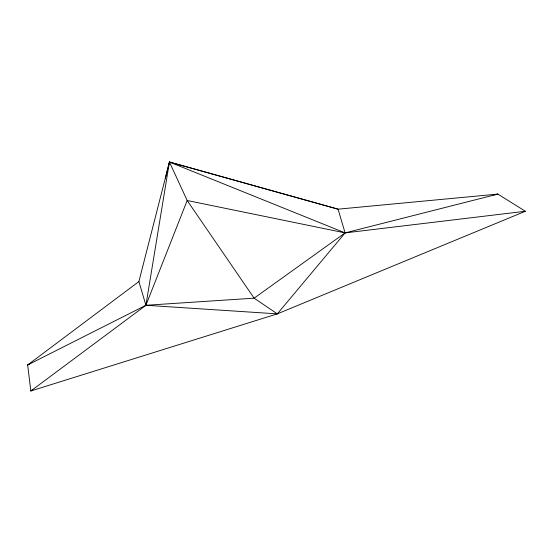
<?xml version="1.0" encoding="UTF-8"?>
<svg xmlns="http://www.w3.org/2000/svg" width="553" height="553" viewBox="0 0 553 553"><rect width="100%" height="100%" fill="white"/><g stroke="black" fill="none" stroke-linecap="round" stroke-linejoin="round"><path stroke-width="0.83" d="M32.274 390.017L30.837 390.971L145.916 305.277L169.446 162.029L338.077 209.172L497.859 194.089L525.35 211.26L277.329 313.869L30.837 390.971L27.65 364.966L138.893 281.56L169.446 162.029L338.077 209.172L345.1 232.896L277.329 313.869L145.916 305.277L27.65 364.966L30.685 363.321M165.402 178.114L169.446 162.029L345.1 232.896L525.35 211.26M493.629 194.933L497.859 194.089L345.1 232.896L254.124 298.171L145.916 305.277L187.177 200.504L169.446 162.029M345.1 232.896L187.177 200.504L254.124 298.171L277.329 313.869M138.893 281.56L145.916 305.277"/></g></svg>
